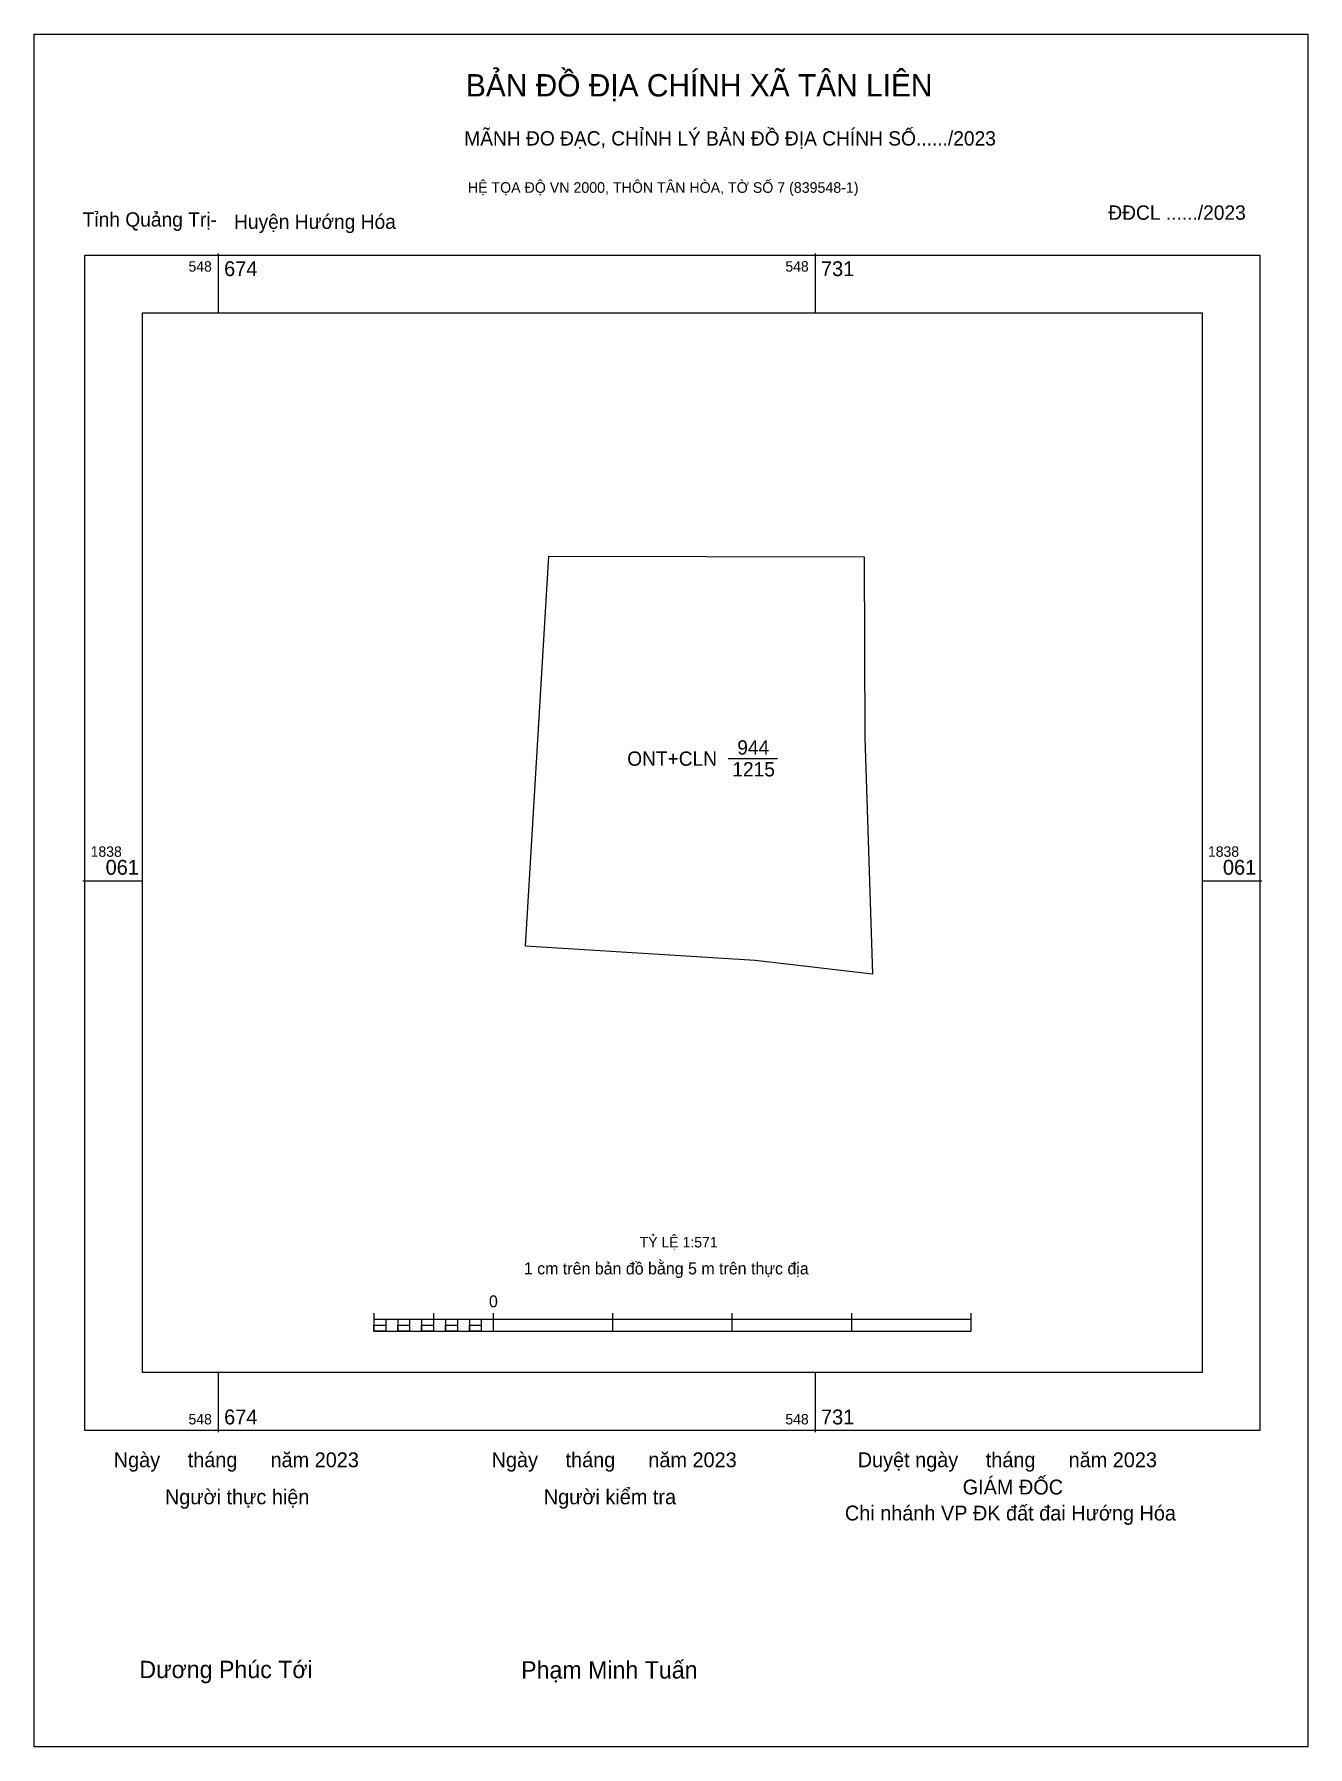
# Model space of a CAD drawing. Extents: x 548657 to 548779, y 1837978 to 1838143.
import ezdxf

# ---------------------------------------------------------------- set-up
doc = ezdxf.new("R2010")
doc.units = 0
for name, color, linetype in [('Level 10', 7, 'Continuous'), ('Level 13', 7, 'Continuous'), ('Level 15', 7, 'Continuous'), ('Level 6', 7, 'Continuous'), ('Level 62', 7, 'Continuous'), ('Level 63', 7, 'Continuous'), ('Level 9', 7, 'Continuous')]:
    doc.layers.add(name, color=color, linetype=linetype)

msp = doc.modelspace()

# ---------------------------------------------------------------- linework, layer by layer
at = {"layer": 'Level 10'}
msp.add_lwpolyline([(548703.65, 1838055.15), (548705.86, 1838092.51), (548736.07, 1838092.45), (548736.15, 1838075.15), (548736.89, 1838052.49), (548725.65, 1838053.79)], close=True, dxfattribs=at)
at = {"layer": 'Level 15'}
msp.add_lwpolyline([(548656.58, 1838142.51), (548778.56, 1838142.51), (548778.56, 1837978.48), (548656.58, 1837978.48)], close=True, dxfattribs=at)
at = {"layer": 'Level 62'}
msp.add_lwpolyline([(548666.95, 1838115.81), (548768.44, 1838115.81), (548768.44, 1838014.32), (548666.95, 1838014.32)], close=True, dxfattribs=at)
at = {"layer": 'Level 63'}
for p, q in [((548674.2, 1838121.52), (548674.2, 1838115.81)), ((548731.37, 1838121.52), (548731.37, 1838115.81)), ((548661.24, 1838061.43), (548666.95, 1838061.43)), ((548768.44, 1838061.43), (548774.16, 1838061.43)), ((548689.11, 1838020), (548689.11, 1838018.28)), ((548689.11, 1838019.43), (548746.28, 1838019.43)), ((548690.26, 1838019.43), (548690.26, 1838018.28)), ((548691.4, 1838019.43), (548691.4, 1838018.28)), ((548692.54, 1838019.43), (548692.54, 1838018.28)), ((548693.69, 1838019.43), (548693.69, 1838018.28)), ((548694.83, 1838020), (548694.83, 1838018.28)), ((548694.83, 1838019.43), (548694.83, 1838018.28)), ((548695.97, 1838019.43), (548695.97, 1838018.28)), ((548697.12, 1838019.43), (548697.12, 1838018.28)), ((548698.26, 1838019.43), (548698.26, 1838018.28)), ((548699.4, 1838019.43), (548699.4, 1838018.28)), ((548700.55, 1838020), (548700.55, 1838018.28)), ((548700.55, 1838019.43), (548700.55, 1838018.28)), ((548711.98, 1838020), (548711.98, 1838018.28)), ((548723.41, 1838020), (548723.41, 1838018.28)), ((548734.85, 1838020), (548734.85, 1838018.28)), ((548746.28, 1838020), (548746.28, 1838018.28)), ((548689.11, 1838018.28), (548746.28, 1838018.28)), ((548674.2, 1838014.32), (548674.2, 1838008.6)), ((548731.37, 1838014.32), (548731.37, 1838008.6))]:
    msp.add_line(p, q, dxfattribs=at)
for points in [[(548661.42, 1838121.34), (548773.98, 1838121.34), (548773.98, 1838008.78), (548661.42, 1838008.78)], [(548689.11, 1838018.86), (548690.26, 1838018.86), (548690.26, 1838018.28), (548689.11, 1838018.28)], [(548689.11, 1838018.86), (548690.26, 1838018.86), (548690.26, 1838018.28), (548689.11, 1838018.28)], [(548691.4, 1838018.86), (548692.54, 1838018.86), (548692.54, 1838018.28), (548691.4, 1838018.28)], [(548693.69, 1838018.86), (548694.83, 1838018.86), (548694.83, 1838018.28), (548693.69, 1838018.28)], [(548695.97, 1838018.86), (548697.12, 1838018.86), (548697.12, 1838018.28), (548695.97, 1838018.28)], [(548698.26, 1838018.86), (548699.4, 1838018.86), (548699.4, 1838018.28), (548698.26, 1838018.28)]]:
    msp.add_lwpolyline(points, close=True, dxfattribs=at)
at = {"layer": 'Level 9'}
msp.add_line((548723.04, 1838073.13), (548727.79, 1838073.13), dxfattribs=at)

# ---------------------------------------------------------------- texts
at = {"layer": 'Level 13'}
for s, p in [('ONT+CLN', (548713.38, 1838072.44)), ('944', (548723.92, 1838073.51)), ('1215', (548723.45, 1838071.42))]:
    msp.add_text(s, height=1.37, dxfattribs=at).set_placement(p)
at = {"layer": 'Level 6'}
msp.add_text('TỶ LỆ 1:571', height=1.005, dxfattribs=at).set_placement((548714.57, 1838026.3))
at = {"layer": 'Level 63'}
for s, height, p in [('BẢN ĐỒ ĐỊA CHÍNH XÃ TÂN LIÊN', 2.1403, (548697.93, 1838136.55)), ('MÃNH ĐO ĐẠC, CHỈNH LÝ BẢN ĐỒ ĐỊA CHÍNH SỐ....../2023', 1.3734, (548697.77, 1838131.85)), ('HỆ TỌA ĐỘ VN 2000, THÔN TÂN HÒA, TỜ SỐ 7 (839548-1)', 1.0166, (548698.11, 1838127.32)), ('548', 1.001, (548671.36, 1838119.77)), ('674', 1.429, (548674.77, 1838119.34)), ('548', 1.001, (548728.53, 1838119.77)), ('731', 1.429, (548731.94, 1838119.34)), ('1838', 1.001, (548661.99, 1838063.72)), ('1838', 1.001, (548769.01, 1838063.72)), ('061', 1.429, (548663.42, 1838062)), ('061', 1.429, (548770.44, 1838062)), ('1 cm trên bản đồ bằng 5 m trên thực địa', 1.1434, (548703.48, 1838023.72)), ('0', 1.14, (548700.14, 1838020.57)), ('548', 1.001, (548671.36, 1838009.35)), ('674', 1.429, (548674.77, 1838009.35)), ('548', 1.001, (548728.53, 1838009.35)), ('731', 1.429, (548731.94, 1838009.35)), ('Ngày     tháng      năm 2023', 1.4226, (548664.2, 1838005.25)), ('Ngày     tháng      năm 2023', 1.4226, (548700.39, 1838005.25)), ('Duyệt ngày     tháng      năm 2023', 1.4226, (548735.46, 1838005.25)), ('Người thực hiện', 1.4226, (548669.1, 1838001.7)), ('Người kiểm tra', 1.4226, (548705.39, 1838001.7)), ('GIÁM ĐỐC', 1.423, (548745.51, 1838002.64)), ('Chi nhánh VP ĐK đất đai Hướng Hóa', 1.4226, (548734.23, 1838000.15)), ('Dương Phúc Tới', 1.6593, (548666.65, 1837985.05)), ('Phạm Minh Tuấn', 1.6593, (548703.22, 1837985.01))]:
    msp.add_text(s, height=height, dxfattribs=at).set_placement(p)
at = {"layer": 'Level 9'}
for s, p in [('ĐĐCL ....../2023', (548759.46, 1838124.74)), ('Tỉnh Quảng Trị-', (548661.22, 1838124.08)), ('Huyện Hướng Hóa', (548675.72, 1838123.87))]:
    msp.add_text(s, height=1.3734, dxfattribs=at).set_placement(p)

doc.saveas('drawing.dxf')
